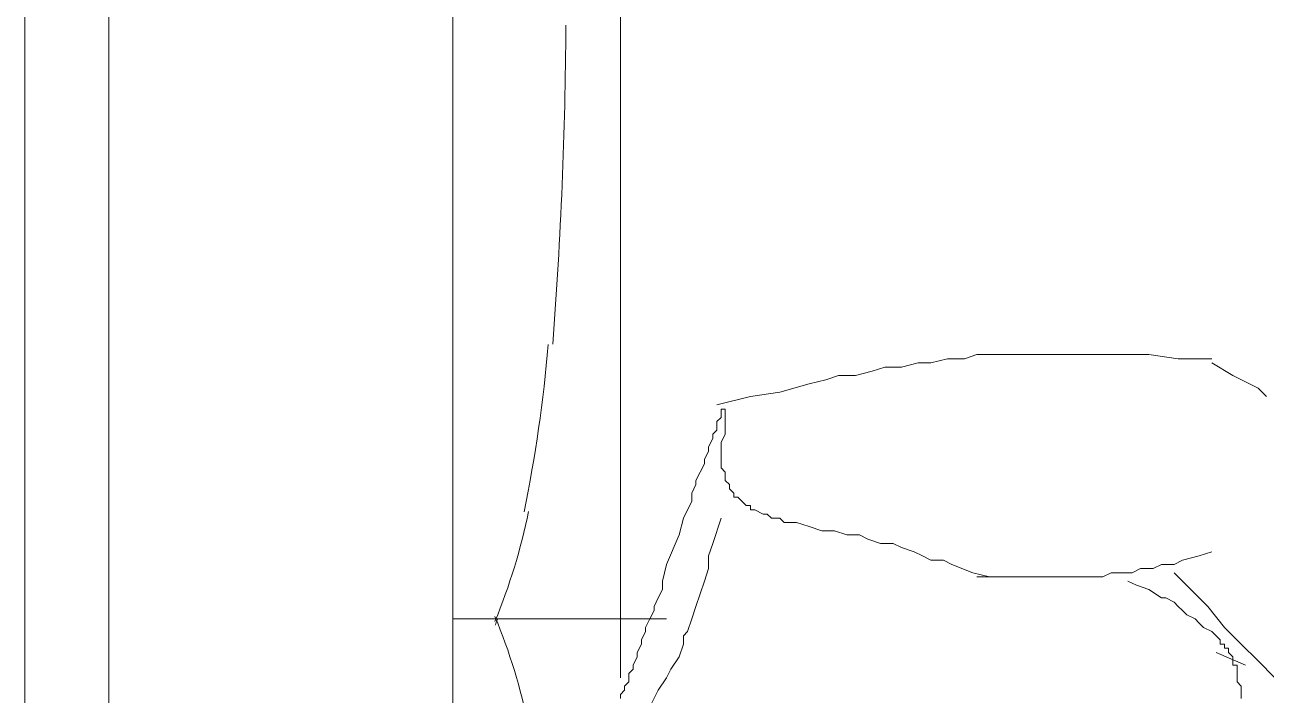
# Model space of a CAD drawing. Header units: millimetres. Extents: x -102235 to 28000, y -9692 to 28742.
# Drawn here: x -80958 to -79705, y 8100 to 8776 of the extents above; entities that cross this region are included whole.
import ezdxf

# ---------------------------------------------------------------- set-up
doc = ezdxf.new("R2010")
doc.units = ezdxf.units.MM
doc.header["$MEASUREMENT"] = 0
doc.layers.add('Drawing & Figure_Pen_No__1', color=7, linetype='Continuous', lineweight=13)
doc.layers.add('Drawing & Figure_Pen_No__141', color=7, linetype='Continuous', lineweight=20)

msp = doc.modelspace()

# ---------------------------------------------------------------- linework, layer by layer
at = {"layer": 'Drawing & Figure_Pen_No__1', "linetype": 'Continuous', "flags": 128}
for points in [[(-80425.3, 8453.8, 0.017762), (-80412.1, 8775.4)], [(-80454.2, 8284.7, 0.029226), (-80429.9, 8453.3)], [(-80483.6, 8174.1, 0.047445), (-80449.8, 8284.9)], [(-80449.8, 8068.4, 0.047445), (-80483.6, 8179.2)], [(-80483.4, 8170.4, 0.002441), (-80481.2, 8175.9)]]:
    msp.add_lwpolyline(points, format="xyb", dxfattribs=at)
at = {"layer": 'Drawing & Figure_Pen_No__141', "linetype": 'Continuous', "flags": 128}
for points in [[(-80958.1, 6898.1), (-80958.1, 10644.6)], [(-80873.5, 7109.8), (-80873.5, 10437.2)], [(-80526.3, 8176.6), (-80526.3, 10437.2)], [(-80357, 8176.6), (-80357, 10394.9)], [(-80259.6, 8392.5), (-80225.8, 8401), (-80196.1, 8405.2), (-80166.5, 8413.7), (-80149.6, 8417.9), (-80136.9, 8422.1), (-80119.9, 8422.1), (-80103, 8426.4), (-80090.3, 8430.6), (-80073.4, 8430.6), (-80056.4, 8434.8), (-80043.7, 8434.8), (-80026.8, 8439.1), (-80009.9, 8439.1), (-79997.2, 8443.3), (-79980.2, 8443.3), (-79963.3, 8443.3), (-79950.6, 8443.3), (-79933.7, 8443.3), (-79916.7, 8443.3), (-79904, 8443.3), (-79887.1, 8443.3), (-79870.2, 8443.3), (-79853.2, 8443.3), (-79823.6, 8443.3), (-79794, 8439.1), (-79760.1, 8439.1)], [(-79760.1, 8434.8), (-79738.9, 8422.1), (-79713.5, 8409.4), (-79705.1, 8401)], [(-80357, 8096.2), (-80357, 8100.4), (-80352.8, 8104.6), (-80352.8, 8108.9), (-80348.5, 8113.1), (-80348.5, 8121.6), (-80344.3, 8125.8), (-80344.3, 8130), (-80340.1, 8138.5), (-80340.1, 8142.7), (-80335.8, 8151.2), (-80335.8, 8155.4), (-80331.6, 8163.9), (-80331.6, 8168.1), (-80327.4, 8176.6), (-80323.1, 8185.1), (-80323.1, 8189.3), (-80318.9, 8197.8), (-80314.7, 8206.2), (-80314.7, 8214.7), (-80310.4, 8231.6), (-80297.7, 8261.3), (-80293.5, 8278.2), (-80289.3, 8286.7), (-80285, 8295.1), (-80285, 8303.6), (-80280.8, 8312.1), (-80280.8, 8316.3), (-80276.6, 8324.8), (-80272.3, 8333.2), (-80272.3, 8337.5), (-80268.1, 8345.9), (-80268.1, 8350.2), (-80263.9, 8358.6), (-80263.9, 8362.9), (-80259.6, 8367.1), (-80259.6, 8371.3), (-80259.6, 8375.6), (-80255.4, 8379.8), (-80255.4, 8384), (-80255.4, 8388.3), (-80251.2, 8388.3), (-80251.2, 8384), (-80251.2, 8379.8), (-80251.2, 8375.6), (-80251.2, 8371.3), (-80251.2, 8367.1), (-80251.2, 8362.9), (-80255.4, 8354.4), (-80255.4, 8350.2), (-80255.4, 8341.7), (-80255.4, 8337.5), (-80255.4, 8333.2), (-80255.4, 8329), (-80251.2, 8324.8), (-80251.2, 8320.5), (-80251.2, 8316.3), (-80246.9, 8312.1), (-80246.9, 8307.8), (-80242.7, 8303.6), (-80242.7, 8299.4), (-80238.5, 8299.4), (-80234.2, 8295.1), (-80230, 8290.9), (-80225.8, 8290.9), (-80225.8, 8286.7), (-80221.5, 8286.7), (-80213.1, 8282.4), (-80208.8, 8282.4), (-80204.6, 8278.2), (-80196.1, 8278.2), (-80191.9, 8274), (-80183.4, 8274), (-80179.2, 8274), (-80166.5, 8269.7), (-80153.8, 8265.5), (-80141.1, 8265.5), (-80128.4, 8261.3), (-80115.7, 8261.3), (-80107.2, 8257), (-80094.5, 8252.8), (-80081.8, 8252.8), (-80073.4, 8248.6), (-80060.7, 8244.3), (-80052.2, 8240.1), (-80043.7, 8235.9), (-80031, 8235.9), (-80022.6, 8231.6), (-80001.4, 8223.2), (-79984.5, 8218.9)], [(-80331.6, 8079.2), (-80318.9, 8104.6), (-80310.4, 8117.3), (-80306.2, 8125.8), (-80297.7, 8138.5), (-80293.5, 8151.2), (-80293.5, 8159.7), (-80289.3, 8163.9), (-80285, 8176.6), (-80280.8, 8189.3), (-80276.6, 8202), (-80272.3, 8214.7), (-80268.1, 8227.4), (-80268.1, 8240.1), (-80263.9, 8252.8), (-80255.4, 8278.2)], [(-79997.2, 8218.9), (-79967.5, 8218.9), (-79950.6, 8218.9), (-79933.7, 8218.9), (-79921, 8218.9), (-79904, 8218.9), (-79891.3, 8218.9), (-79874.4, 8218.9), (-79870.2, 8218.9), (-79861.7, 8223.2), (-79853.2, 8223.2), (-79844.8, 8223.2), (-79840.5, 8223.2), (-79832.1, 8227.4), (-79823.6, 8227.4), (-79819.4, 8227.4), (-79810.9, 8231.6), (-79802.4, 8231.6), (-79798.2, 8231.6), (-79789.7, 8235.9), (-79772.8, 8240.1), (-79760.1, 8244.3)], [(-79798.2, 8223.2), (-79764.3, 8189.3), (-79747.4, 8168.1), (-79730.5, 8151.2), (-79713.5, 8134.3), (-79696.6, 8117.3), (-79679.7, 8100.4), (-79667, 8091.9), (-79658.5, 8083.5), (-79650, 8075), (-79641.6, 8066.5), (-79633.1, 8058.1), (-79620.4, 8049.6), (-79611.9, 8045.4), (-79603.5, 8036.9), (-79595, 8028.4), (-79582.3, 8020), (-79565.4, 8007.3), (-79544.2, 7990.3), (-79506.1, 7960.7)], [(-79844.8, 8214.7), (-79836.3, 8210.5), (-79823.6, 8206.2), (-79810.9, 8197.8), (-79806.7, 8197.8), (-79798.2, 8193.5), (-79794, 8189.3), (-79789.7, 8185.1), (-79785.5, 8180.8), (-79777, 8176.6), (-79772.8, 8172.4), (-79768.6, 8168.1), (-79760.1, 8163.9), (-79755.9, 8159.7), (-79751.6, 8155.4), (-79751.6, 8151.2), (-79747.4, 8151.2), (-79747.4, 8147), (-79743.2, 8147), (-79743.2, 8142.7), (-79738.9, 8138.5), (-79738.9, 8134.3), (-79738.9, 8130), (-79734.7, 8130), (-79734.7, 8125.8), (-79734.7, 8121.6), (-79734.7, 8117.3), (-79734.7, 8113.1), (-79730.5, 8108.9), (-79730.5, 8104.6), (-79730.5, 8096.2)], [(-80526.3, 8176.6), (-80526.3, 7109.8)], [(-80526.3, 8176.6), (-80310.4, 8176.6)], [(-80357, 8176.6), (-80357, 8117.3)], [(-79755.9, 8142.7), (-79726.2, 8130)]]:
    msp.add_lwpolyline(points, dxfattribs=at)

doc.saveas('drawing.dxf')
